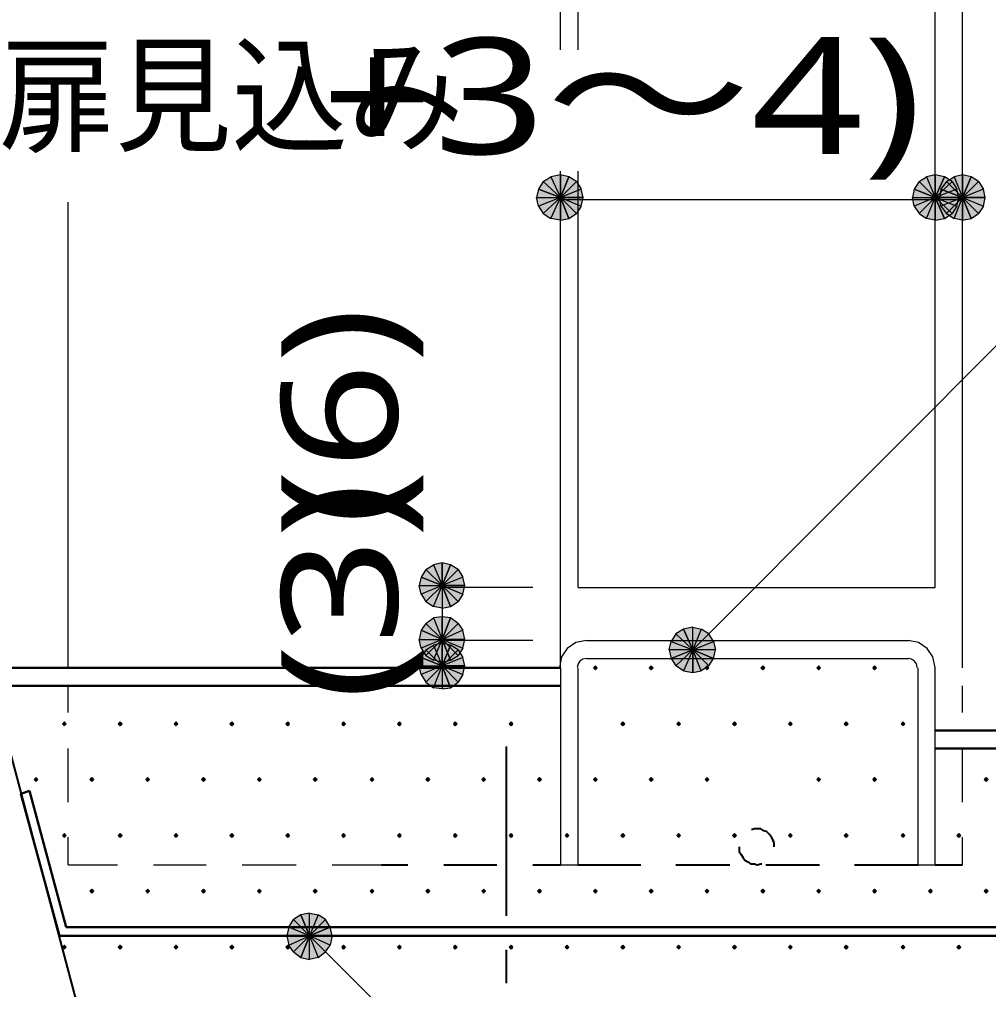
# Model space of a CAD drawing. Header units: millimetres. Extents: x 0 to 420, y 0 to 297.
# Drawn here: x 142.14 to 163.82, y 91.38 to 113.08 of the extents above; entities that cross this region are included whole.
import ezdxf
from ezdxf.enums import TextEntityAlignment as Align

# ---------------------------------------------------------------- set-up
doc = ezdxf.new("R2010")
doc.units = ezdxf.units.MM
doc.styles.add('kst32b', font='NotoSansJP-Variable.ttf')

msp = doc.modelspace()

# ---------------------------------------------------------------- hatches: boundary and pattern name
h = msp.add_hatch(color=7)
h.paths.add_polyline_path([(154.242, 109.601), (154.03, 109.559), (154.242, 109.093), (154.242, 109.601)])
h.paths.add_polyline_path([(154.03, 109.559), (154.242, 109.093), (153.861, 109.453), (154.03, 109.559)])
h.paths.add_polyline_path([(154.242, 109.093), (153.861, 109.453), (153.755, 109.284), (154.242, 109.093)])
for points in [[(154.432, 109.559), (154.242, 109.601), (154.242, 109.093), (154.432, 109.559)], [(162.835, 109.559), (162.624, 109.601), (162.624, 109.093), (162.835, 109.559)], [(163.428, 109.559), (163.237, 109.601), (163.237, 109.093), (163.428, 109.559)], [(151.786, 100.88), (151.596, 100.923), (151.596, 100.415), (151.786, 100.88)], [(151.786, 99.695), (151.596, 99.716), (151.596, 99.208), (151.786, 99.695)], [(156.993, 99.441), (156.824, 99.335), (157.205, 98.975), (156.993, 99.441)], [(151.786, 99.081), (151.596, 99.123), (151.596, 98.616), (151.786, 99.081)], [(155.025, 98.616), (155.004, 98.594), (154.982, 98.573), (155.004, 98.552), (155.025, 98.531), (155.046, 98.552), (155.067, 98.573), (155.046, 98.594), (155.025, 98.616)], [(156.274, 98.616), (156.252, 98.594), (156.231, 98.573), (156.252, 98.552), (156.274, 98.531), (156.295, 98.552), (156.316, 98.573), (156.295, 98.594), (156.274, 98.616)], [(157.522, 98.616), (157.501, 98.594), (157.48, 98.573), (157.501, 98.552), (157.522, 98.531), (157.544, 98.552), (157.565, 98.573), (157.544, 98.594), (157.522, 98.616)], [(158.771, 98.616), (158.75, 98.594), (158.729, 98.573), (158.75, 98.552), (158.771, 98.531), (158.792, 98.552), (158.813, 98.573), (158.792, 98.594), (158.771, 98.616)], [(160.02, 98.616), (159.999, 98.594), (159.978, 98.573), (159.999, 98.552), (160.02, 98.531), (160.041, 98.552), (160.062, 98.573), (160.041, 98.594), (160.02, 98.616)], [(161.269, 98.616), (161.248, 98.594), (161.227, 98.573), (161.248, 98.552), (161.269, 98.531), (161.29, 98.552), (161.311, 98.573), (161.29, 98.594), (161.269, 98.616)], [(143.15, 97.367), (143.129, 97.346), (143.108, 97.324), (143.129, 97.303), (143.15, 97.282), (143.171, 97.303), (143.193, 97.324), (143.171, 97.346), (143.15, 97.367)], [(144.399, 97.367), (144.378, 97.346), (144.357, 97.324), (144.378, 97.303), (144.399, 97.282), (144.42, 97.303), (144.441, 97.324), (144.42, 97.346), (144.399, 97.367)], [(145.648, 97.367), (145.627, 97.346), (145.605, 97.324), (145.627, 97.303), (145.648, 97.282), (145.669, 97.303), (145.69, 97.324), (145.669, 97.346), (145.648, 97.367)], [(146.897, 97.367), (146.876, 97.346), (146.854, 97.324), (146.876, 97.303), (146.897, 97.282), (146.918, 97.303), (146.939, 97.324), (146.918, 97.346), (146.897, 97.367)], [(148.146, 97.367), (148.124, 97.346), (148.103, 97.324), (148.124, 97.303), (148.146, 97.282), (148.167, 97.303), (148.188, 97.324), (148.167, 97.346), (148.146, 97.367)], [(149.394, 97.367), (149.373, 97.346), (149.352, 97.324), (149.373, 97.303), (149.394, 97.282), (149.416, 97.303), (149.437, 97.324), (149.416, 97.346), (149.394, 97.367)], [(150.643, 97.367), (150.622, 97.346), (150.601, 97.324), (150.622, 97.303), (150.643, 97.282), (150.664, 97.303), (150.686, 97.324), (150.664, 97.346), (150.643, 97.367)], [(151.892, 97.367), (151.871, 97.346), (151.85, 97.324), (151.871, 97.303), (151.892, 97.282), (151.913, 97.303), (151.934, 97.324), (151.913, 97.346), (151.892, 97.367)], [(153.141, 97.367), (153.12, 97.346), (153.099, 97.324), (153.12, 97.303), (153.141, 97.282), (153.162, 97.303), (153.183, 97.324), (153.162, 97.346), (153.141, 97.367)], [(155.638, 97.367), (155.617, 97.346), (155.596, 97.324), (155.617, 97.303), (155.638, 97.282), (155.66, 97.303), (155.681, 97.324), (155.66, 97.346), (155.638, 97.367)], [(156.887, 97.367), (156.866, 97.346), (156.845, 97.324), (156.866, 97.303), (156.887, 97.282), (156.909, 97.303), (156.93, 97.324), (156.909, 97.346), (156.887, 97.367)], [(158.136, 97.367), (158.115, 97.346), (158.094, 97.324), (158.115, 97.303), (158.136, 97.282), (158.157, 97.303), (158.179, 97.324), (158.157, 97.346), (158.136, 97.367)], [(159.385, 97.367), (159.364, 97.346), (159.343, 97.324), (159.364, 97.303), (159.385, 97.282), (159.406, 97.303), (159.427, 97.324), (159.406, 97.346), (159.385, 97.367)], [(160.634, 97.367), (160.613, 97.346), (160.592, 97.324), (160.613, 97.303), (160.634, 97.282), (160.655, 97.303), (160.676, 97.324), (160.655, 97.346), (160.634, 97.367)], [(161.904, 97.367), (161.883, 97.346), (161.862, 97.324), (161.883, 97.303), (161.904, 97.282), (161.925, 97.303), (161.946, 97.324), (161.925, 97.346), (161.904, 97.367)], [(142.515, 96.118), (142.494, 96.097), (142.473, 96.075), (142.494, 96.054), (142.515, 96.033), (142.536, 96.054), (142.558, 96.075), (142.536, 96.097), (142.515, 96.118)], [(143.764, 96.118), (143.743, 96.097), (143.722, 96.075), (143.743, 96.054), (143.764, 96.033), (143.785, 96.054), (143.806, 96.075), (143.785, 96.097), (143.764, 96.118)], [(145.013, 96.118), (144.992, 96.097), (144.971, 96.075), (144.992, 96.054), (145.013, 96.033), (145.034, 96.054), (145.055, 96.075), (145.034, 96.097), (145.013, 96.118)], [(146.262, 96.118), (146.241, 96.097), (146.219, 96.075), (146.241, 96.054), (146.262, 96.033), (146.283, 96.054), (146.304, 96.075), (146.283, 96.097), (146.262, 96.118)], [(147.511, 96.118), (147.489, 96.097), (147.468, 96.075), (147.489, 96.054), (147.511, 96.033), (147.532, 96.054), (147.553, 96.075), (147.532, 96.097), (147.511, 96.118)], [(148.759, 96.118), (148.738, 96.097), (148.717, 96.075), (148.738, 96.054), (148.759, 96.033), (148.78, 96.054), (148.802, 96.075), (148.78, 96.097), (148.759, 96.118)], [(150.029, 96.118), (150.008, 96.097), (149.987, 96.075), (150.008, 96.054), (150.029, 96.033), (150.051, 96.054), (150.072, 96.075), (150.051, 96.097), (150.029, 96.118)], [(151.278, 96.118), (151.257, 96.097), (151.236, 96.075), (151.257, 96.054), (151.278, 96.033), (151.299, 96.054), (151.321, 96.075), (151.299, 96.097), (151.278, 96.118)], [(152.527, 96.118), (152.506, 96.097), (152.485, 96.075), (152.506, 96.054), (152.527, 96.033), (152.548, 96.054), (152.569, 96.075), (152.548, 96.097), (152.527, 96.118)], [(153.776, 96.118), (153.755, 96.097), (153.734, 96.075), (153.755, 96.054), (153.776, 96.033), (153.797, 96.054), (153.818, 96.075), (153.797, 96.097), (153.776, 96.118)], [(155.025, 96.118), (155.004, 96.097), (154.982, 96.075), (155.004, 96.054), (155.025, 96.033), (155.046, 96.054), (155.067, 96.075), (155.046, 96.097), (155.025, 96.118)], [(156.274, 96.118), (156.252, 96.097), (156.231, 96.075), (156.252, 96.054), (156.274, 96.033), (156.295, 96.054), (156.316, 96.075), (156.295, 96.097), (156.274, 96.118)], [(157.522, 96.118), (157.501, 96.097), (157.48, 96.075), (157.501, 96.054), (157.522, 96.033), (157.544, 96.054), (157.565, 96.075), (157.544, 96.097), (157.522, 96.118)], [(160.02, 96.118), (159.999, 96.097), (159.978, 96.075), (159.999, 96.054), (160.02, 96.033), (160.041, 96.054), (160.062, 96.075), (160.041, 96.097), (160.02, 96.118)], [(161.269, 96.118), (161.248, 96.097), (161.227, 96.075), (161.248, 96.054), (161.269, 96.033), (161.29, 96.054), (161.311, 96.075), (161.29, 96.097), (161.269, 96.118)], [(163.767, 96.118), (163.745, 96.097), (163.724, 96.075), (163.745, 96.054), (163.767, 96.033), (163.788, 96.054), (163.809, 96.075), (163.788, 96.097), (163.767, 96.118)], [(143.15, 94.869), (143.129, 94.848), (143.108, 94.827), (143.129, 94.805), (143.15, 94.784), (143.171, 94.805), (143.193, 94.827), (143.171, 94.848), (143.15, 94.869)], [(144.399, 94.869), (144.378, 94.848), (144.357, 94.827), (144.378, 94.805), (144.399, 94.784), (144.42, 94.805), (144.441, 94.827), (144.42, 94.848), (144.399, 94.869)], [(145.648, 94.869), (145.627, 94.848), (145.605, 94.827), (145.627, 94.805), (145.648, 94.784), (145.669, 94.805), (145.69, 94.827), (145.669, 94.848), (145.648, 94.869)], [(146.897, 94.869), (146.876, 94.848), (146.854, 94.827), (146.876, 94.805), (146.897, 94.784), (146.918, 94.805), (146.939, 94.827), (146.918, 94.848), (146.897, 94.869)], [(148.146, 94.869), (148.124, 94.848), (148.103, 94.827), (148.124, 94.805), (148.146, 94.784), (148.167, 94.805), (148.188, 94.827), (148.167, 94.848), (148.146, 94.869)], [(149.394, 94.869), (149.373, 94.848), (149.352, 94.827), (149.373, 94.805), (149.394, 94.784), (149.416, 94.805), (149.437, 94.827), (149.416, 94.848), (149.394, 94.869)], [(150.643, 94.869), (150.622, 94.848), (150.601, 94.827), (150.622, 94.805), (150.643, 94.784), (150.664, 94.805), (150.686, 94.827), (150.664, 94.848), (150.643, 94.869)], [(151.892, 94.869), (151.871, 94.848), (151.85, 94.827), (151.871, 94.805), (151.892, 94.784), (151.913, 94.805), (151.934, 94.827), (151.913, 94.848), (151.892, 94.869)], [(153.141, 94.869), (153.12, 94.848), (153.099, 94.827), (153.12, 94.805), (153.141, 94.784), (153.162, 94.805), (153.183, 94.827), (153.162, 94.848), (153.141, 94.869)], [(154.39, 94.869), (154.369, 94.848), (154.347, 94.827), (154.369, 94.805), (154.39, 94.784), (154.411, 94.805), (154.432, 94.827), (154.411, 94.848), (154.39, 94.869)], [(155.638, 94.869), (155.617, 94.848), (155.596, 94.827), (155.617, 94.805), (155.638, 94.784), (155.66, 94.805), (155.681, 94.827), (155.66, 94.848), (155.638, 94.869)], [(156.887, 94.869), (156.866, 94.848), (156.845, 94.827), (156.866, 94.805), (156.887, 94.784), (156.909, 94.805), (156.93, 94.827), (156.909, 94.848), (156.887, 94.869)], [(158.136, 94.869), (158.115, 94.848), (158.094, 94.827), (158.115, 94.805), (158.136, 94.784), (158.157, 94.805), (158.179, 94.827), (158.157, 94.848), (158.136, 94.869)], [(159.385, 94.869), (159.364, 94.848), (159.343, 94.827), (159.364, 94.805), (159.385, 94.784), (159.406, 94.805), (159.427, 94.827), (159.406, 94.848), (159.385, 94.869)], [(160.634, 94.869), (160.613, 94.848), (160.592, 94.827), (160.613, 94.805), (160.634, 94.784), (160.655, 94.805), (160.676, 94.827), (160.655, 94.848), (160.634, 94.869)], [(161.904, 94.869), (161.883, 94.848), (161.862, 94.827), (161.883, 94.805), (161.904, 94.784), (161.925, 94.805), (161.946, 94.827), (161.925, 94.848), (161.904, 94.869)], [(163.153, 94.869), (163.132, 94.848), (163.11, 94.827), (163.132, 94.805), (163.153, 94.784), (163.174, 94.805), (163.195, 94.827), (163.174, 94.848), (163.153, 94.869)], [(143.764, 93.62), (143.743, 93.599), (143.722, 93.578), (143.743, 93.557), (143.764, 93.536), (143.785, 93.557), (143.806, 93.578), (143.785, 93.599), (143.764, 93.62)], [(145.013, 93.62), (144.992, 93.599), (144.971, 93.578), (144.992, 93.557), (145.013, 93.536), (145.034, 93.557), (145.055, 93.578), (145.034, 93.599), (145.013, 93.62)], [(146.262, 93.62), (146.241, 93.599), (146.219, 93.578), (146.241, 93.557), (146.262, 93.536), (146.283, 93.557), (146.304, 93.578), (146.283, 93.599), (146.262, 93.62)], [(147.511, 93.62), (147.489, 93.599), (147.468, 93.578), (147.489, 93.557), (147.511, 93.536), (147.532, 93.557), (147.553, 93.578), (147.532, 93.599), (147.511, 93.62)], [(148.759, 93.62), (148.738, 93.599), (148.717, 93.578), (148.738, 93.557), (148.759, 93.536), (148.78, 93.557), (148.802, 93.578), (148.78, 93.599), (148.759, 93.62)], [(150.029, 93.62), (150.008, 93.599), (149.987, 93.578), (150.008, 93.557), (150.029, 93.536), (150.051, 93.557), (150.072, 93.578), (150.051, 93.599), (150.029, 93.62)], [(151.278, 93.62), (151.257, 93.599), (151.236, 93.578), (151.257, 93.557), (151.278, 93.536), (151.299, 93.557), (151.321, 93.578), (151.299, 93.599), (151.278, 93.62)], [(152.527, 93.62), (152.506, 93.599), (152.485, 93.578), (152.506, 93.557), (152.527, 93.536), (152.548, 93.557), (152.569, 93.578), (152.548, 93.599), (152.527, 93.62)], [(153.776, 93.62), (153.755, 93.599), (153.734, 93.578), (153.755, 93.557), (153.776, 93.536), (153.797, 93.557), (153.818, 93.578), (153.797, 93.599), (153.776, 93.62)], [(155.025, 93.62), (155.004, 93.599), (154.982, 93.578), (155.004, 93.557), (155.025, 93.536), (155.046, 93.557), (155.067, 93.578), (155.046, 93.599), (155.025, 93.62)], [(156.274, 93.62), (156.252, 93.599), (156.231, 93.578), (156.252, 93.557), (156.274, 93.536), (156.295, 93.557), (156.316, 93.578), (156.295, 93.599), (156.274, 93.62)], [(157.522, 93.62), (157.501, 93.599), (157.48, 93.578), (157.501, 93.557), (157.522, 93.536), (157.544, 93.557), (157.565, 93.578), (157.544, 93.599), (157.522, 93.62)], [(158.771, 93.62), (158.75, 93.599), (158.729, 93.578), (158.75, 93.557), (158.771, 93.536), (158.792, 93.557), (158.813, 93.578), (158.792, 93.599), (158.771, 93.62)], [(160.02, 93.62), (159.999, 93.599), (159.978, 93.578), (159.999, 93.557), (160.02, 93.536), (160.041, 93.557), (160.062, 93.578), (160.041, 93.599), (160.02, 93.62)], [(161.269, 93.62), (161.248, 93.599), (161.227, 93.578), (161.248, 93.557), (161.269, 93.536), (161.29, 93.557), (161.311, 93.578), (161.29, 93.599), (161.269, 93.62)], [(162.518, 93.62), (162.496, 93.599), (162.475, 93.578), (162.496, 93.557), (162.518, 93.536), (162.539, 93.557), (162.56, 93.578), (162.539, 93.599), (162.518, 93.62)], [(163.767, 93.62), (163.745, 93.599), (163.724, 93.578), (163.745, 93.557), (163.767, 93.536), (163.788, 93.557), (163.809, 93.578), (163.788, 93.599), (163.767, 93.62)], [(149.098, 92.773), (148.992, 92.943), (148.632, 92.583), (149.098, 92.773)], [(143.15, 92.371), (143.129, 92.35), (143.108, 92.329), (143.129, 92.308), (143.15, 92.287), (143.171, 92.308), (143.193, 92.329), (143.171, 92.35), (143.15, 92.371)], [(144.399, 92.371), (144.378, 92.35), (144.357, 92.329), (144.378, 92.308), (144.399, 92.287), (144.42, 92.308), (144.441, 92.329), (144.42, 92.35), (144.399, 92.371)], [(145.648, 92.371), (145.627, 92.35), (145.605, 92.329), (145.627, 92.308), (145.648, 92.287), (145.669, 92.308), (145.69, 92.329), (145.669, 92.35), (145.648, 92.371)], [(146.897, 92.371), (146.876, 92.35), (146.854, 92.329), (146.876, 92.308), (146.897, 92.287), (146.918, 92.308), (146.939, 92.329), (146.918, 92.35), (146.897, 92.371)], [(148.146, 92.371), (148.124, 92.35), (148.103, 92.329), (148.124, 92.308), (148.146, 92.287), (148.167, 92.308), (148.188, 92.329), (148.167, 92.35), (148.146, 92.371)], [(149.394, 92.371), (149.373, 92.35), (149.352, 92.329), (149.373, 92.308), (149.394, 92.287), (149.416, 92.308), (149.437, 92.329), (149.416, 92.35), (149.394, 92.371)], [(150.643, 92.371), (150.622, 92.35), (150.601, 92.329), (150.622, 92.308), (150.643, 92.287), (150.664, 92.308), (150.686, 92.329), (150.664, 92.35), (150.643, 92.371)], [(151.892, 92.371), (151.871, 92.35), (151.85, 92.329), (151.871, 92.308), (151.892, 92.287), (151.913, 92.308), (151.934, 92.329), (151.913, 92.35), (151.892, 92.371)], [(153.141, 92.371), (153.12, 92.35), (153.099, 92.329), (153.12, 92.308), (153.141, 92.287), (153.162, 92.308), (153.183, 92.329), (153.162, 92.35), (153.141, 92.371)], [(154.39, 92.371), (154.369, 92.35), (154.347, 92.329), (154.369, 92.308), (154.39, 92.287), (154.411, 92.308), (154.432, 92.329), (154.411, 92.35), (154.39, 92.371)], [(155.638, 92.371), (155.617, 92.35), (155.596, 92.329), (155.617, 92.308), (155.638, 92.287), (155.66, 92.308), (155.681, 92.329), (155.66, 92.35), (155.638, 92.371)], [(156.887, 92.371), (156.866, 92.35), (156.845, 92.329), (156.866, 92.308), (156.887, 92.287), (156.909, 92.308), (156.93, 92.329), (156.909, 92.35), (156.887, 92.371)], [(158.136, 92.371), (158.115, 92.35), (158.094, 92.329), (158.115, 92.308), (158.136, 92.287), (158.157, 92.308), (158.179, 92.329), (158.157, 92.35), (158.136, 92.371)], [(159.385, 92.371), (159.364, 92.35), (159.343, 92.329), (159.364, 92.308), (159.385, 92.287), (159.406, 92.308), (159.427, 92.329), (159.406, 92.35), (159.385, 92.371)], [(160.634, 92.371), (160.613, 92.35), (160.592, 92.329), (160.613, 92.308), (160.634, 92.287), (160.655, 92.308), (160.676, 92.329), (160.655, 92.35), (160.634, 92.371)], [(161.904, 92.371), (161.883, 92.35), (161.862, 92.329), (161.883, 92.308), (161.904, 92.287), (161.925, 92.308), (161.946, 92.329), (161.925, 92.35), (161.904, 92.371)], [(163.153, 92.371), (163.132, 92.35), (163.11, 92.329), (163.132, 92.308), (163.153, 92.287), (163.174, 92.308), (163.195, 92.329), (163.174, 92.35), (163.153, 92.371)]]:
    msp.add_hatch(color=7).paths.add_polyline_path(points)
h = msp.add_hatch(color=7)
h.paths.add_polyline_path([(162.624, 109.601), (162.433, 109.559), (162.624, 109.093), (162.624, 109.601)])
h.paths.add_polyline_path([(162.433, 109.559), (162.624, 109.093), (162.264, 109.453), (162.433, 109.559)])
h.paths.add_polyline_path([(162.624, 109.093), (162.264, 109.453), (162.158, 109.284), (162.624, 109.093)])
h = msp.add_hatch(color=7)
h.paths.add_polyline_path([(163.237, 109.601), (163.047, 109.559), (163.237, 109.093), (163.237, 109.601)])
h.paths.add_polyline_path([(163.047, 109.559), (163.237, 109.093), (162.878, 109.453), (163.047, 109.559)])
h.paths.add_polyline_path([(163.237, 109.093), (162.878, 109.453), (162.751, 109.284), (163.237, 109.093)])
h = msp.add_hatch(color=7)
h.paths.add_polyline_path([(154.75, 109.093), (154.707, 109.284), (154.242, 109.093), (154.75, 109.093)])
h.paths.add_polyline_path([(154.707, 109.284), (154.242, 109.093), (154.601, 109.453), (154.707, 109.284)])
h.paths.add_polyline_path([(154.242, 109.093), (154.601, 109.453), (154.432, 109.559), (154.242, 109.093)])
h = msp.add_hatch(color=7)
h.paths.add_polyline_path([(163.153, 109.093), (163.11, 109.284), (162.624, 109.093), (163.153, 109.093)])
h.paths.add_polyline_path([(163.11, 109.284), (162.624, 109.093), (163.004, 109.453), (163.11, 109.284)])
h.paths.add_polyline_path([(162.624, 109.093), (163.004, 109.453), (162.835, 109.559), (162.624, 109.093)])
h = msp.add_hatch(color=7)
h.paths.add_polyline_path([(163.745, 109.093), (163.703, 109.284), (163.237, 109.093), (163.745, 109.093)])
h.paths.add_polyline_path([(163.703, 109.284), (163.237, 109.093), (163.597, 109.453), (163.703, 109.284)])
h.paths.add_polyline_path([(163.237, 109.093), (163.597, 109.453), (163.428, 109.559), (163.237, 109.093)])
h = msp.add_hatch(color=7)
h.paths.add_polyline_path([(153.755, 109.284), (153.712, 109.093), (154.242, 109.093), (153.755, 109.284)])
h.paths.add_polyline_path([(153.712, 109.093), (154.242, 109.093), (153.755, 108.902), (153.712, 109.093)])
h.paths.add_polyline_path([(154.242, 109.093), (153.755, 108.902), (153.861, 108.733), (154.242, 109.093)])
h = msp.add_hatch(color=7)
h.paths.add_polyline_path([(162.158, 109.284), (162.116, 109.093), (162.624, 109.093), (162.158, 109.284)])
h.paths.add_polyline_path([(162.116, 109.093), (162.624, 109.093), (162.158, 108.902), (162.116, 109.093)])
h.paths.add_polyline_path([(162.624, 109.093), (162.158, 108.902), (162.264, 108.733), (162.624, 109.093)])
h = msp.add_hatch(color=7)
h.paths.add_polyline_path([(162.751, 109.284), (162.729, 109.093), (163.237, 109.093), (162.751, 109.284)])
h.paths.add_polyline_path([(162.729, 109.093), (163.237, 109.093), (162.751, 108.902), (162.729, 109.093)])
h.paths.add_polyline_path([(163.237, 109.093), (162.751, 108.902), (162.878, 108.733), (163.237, 109.093)])
h = msp.add_hatch(color=7)
h.paths.add_polyline_path([(153.861, 108.733), (154.03, 108.627), (154.242, 109.093), (153.861, 108.733)])
h.paths.add_polyline_path([(154.03, 108.627), (154.242, 109.093), (154.242, 108.585), (154.03, 108.627)])
h.paths.add_polyline_path([(154.242, 109.093), (154.242, 108.585), (154.432, 108.627), (154.242, 109.093)])
h = msp.add_hatch(color=7)
h.paths.add_polyline_path([(154.432, 108.627), (154.601, 108.733), (154.242, 109.093), (154.432, 108.627)])
h.paths.add_polyline_path([(154.601, 108.733), (154.242, 109.093), (154.707, 108.902), (154.601, 108.733)])
h.paths.add_polyline_path([(154.242, 109.093), (154.707, 108.902), (154.75, 109.093), (154.242, 109.093)])
h = msp.add_hatch(color=7)
h.paths.add_polyline_path([(162.264, 108.733), (162.433, 108.627), (162.624, 109.093), (162.264, 108.733)])
h.paths.add_polyline_path([(162.433, 108.627), (162.624, 109.093), (162.624, 108.585), (162.433, 108.627)])
h.paths.add_polyline_path([(162.624, 109.093), (162.624, 108.585), (162.835, 108.627), (162.624, 109.093)])
h = msp.add_hatch(color=7)
h.paths.add_polyline_path([(162.835, 108.627), (163.004, 108.733), (162.624, 109.093), (162.835, 108.627)])
h.paths.add_polyline_path([(163.004, 108.733), (162.624, 109.093), (163.11, 108.902), (163.004, 108.733)])
h.paths.add_polyline_path([(162.624, 109.093), (163.11, 108.902), (163.153, 109.093), (162.624, 109.093)])
h = msp.add_hatch(color=7)
h.paths.add_polyline_path([(162.878, 108.733), (163.047, 108.627), (163.237, 109.093), (162.878, 108.733)])
h.paths.add_polyline_path([(163.047, 108.627), (163.237, 109.093), (163.237, 108.585), (163.047, 108.627)])
h.paths.add_polyline_path([(163.237, 109.093), (163.237, 108.585), (163.428, 108.627), (163.237, 109.093)])
h = msp.add_hatch(color=7)
h.paths.add_polyline_path([(163.428, 108.627), (163.597, 108.733), (163.237, 109.093), (163.428, 108.627)])
h.paths.add_polyline_path([(163.597, 108.733), (163.237, 109.093), (163.703, 108.902), (163.597, 108.733)])
h.paths.add_polyline_path([(163.237, 109.093), (163.703, 108.902), (163.745, 109.093), (163.237, 109.093)])
h = msp.add_hatch(color=7)
h.paths.add_polyline_path([(151.596, 100.923), (151.405, 100.88), (151.596, 100.415), (151.596, 100.923)])
h.paths.add_polyline_path([(151.405, 100.88), (151.596, 100.415), (151.236, 100.775), (151.405, 100.88)])
h.paths.add_polyline_path([(151.596, 100.415), (151.236, 100.775), (151.13, 100.605), (151.596, 100.415)])
h = msp.add_hatch(color=7)
h.paths.add_polyline_path([(152.104, 100.415), (152.061, 100.605), (151.596, 100.415), (152.104, 100.415)])
h.paths.add_polyline_path([(152.061, 100.605), (151.596, 100.415), (151.955, 100.775), (152.061, 100.605)])
h.paths.add_polyline_path([(151.596, 100.415), (151.955, 100.775), (151.786, 100.88), (151.596, 100.415)])
h = msp.add_hatch(color=7)
h.paths.add_polyline_path([(151.13, 100.605), (151.088, 100.415), (151.596, 100.415), (151.13, 100.605)])
h.paths.add_polyline_path([(151.088, 100.415), (151.596, 100.415), (151.13, 100.224), (151.088, 100.415)])
h.paths.add_polyline_path([(151.596, 100.415), (151.13, 100.224), (151.236, 100.055), (151.596, 100.415)])
h = msp.add_hatch(color=7)
h.paths.add_polyline_path([(151.236, 100.055), (151.405, 99.949), (151.596, 100.415), (151.236, 100.055)])
h.paths.add_polyline_path([(151.405, 99.949), (151.596, 100.415), (151.596, 99.907), (151.405, 99.949)])
h.paths.add_polyline_path([(151.596, 100.415), (151.596, 99.907), (151.786, 99.949), (151.596, 100.415)])
h = msp.add_hatch(color=7)
h.paths.add_polyline_path([(151.786, 99.949), (151.955, 100.055), (151.596, 100.415), (151.786, 99.949)])
h.paths.add_polyline_path([(151.955, 100.055), (151.596, 100.415), (152.061, 100.224), (151.955, 100.055)])
h.paths.add_polyline_path([(151.596, 100.415), (152.061, 100.224), (152.104, 100.415), (151.596, 100.415)])
h = msp.add_hatch(color=7)
h.paths.add_polyline_path([(151.596, 99.716), (151.405, 99.695), (151.596, 99.208), (151.596, 99.716)])
h.paths.add_polyline_path([(151.405, 99.695), (151.596, 99.208), (151.236, 99.568), (151.405, 99.695)])
h.paths.add_polyline_path([(151.596, 99.208), (151.236, 99.568), (151.13, 99.42), (151.596, 99.208)])
h = msp.add_hatch(color=7)
h.paths.add_polyline_path([(152.104, 99.208), (152.061, 99.42), (151.596, 99.208), (152.104, 99.208)])
h.paths.add_polyline_path([(152.061, 99.42), (151.596, 99.208), (151.955, 99.568), (152.061, 99.42)])
h.paths.add_polyline_path([(151.596, 99.208), (151.955, 99.568), (151.786, 99.695), (151.596, 99.208)])
h = msp.add_hatch(color=7)
h.paths.add_polyline_path([(151.13, 99.42), (151.088, 99.208), (151.596, 99.208), (151.13, 99.42)])
h.paths.add_polyline_path([(151.088, 99.208), (151.596, 99.208), (151.13, 99.018), (151.088, 99.208)])
h.paths.add_polyline_path([(151.596, 99.208), (151.13, 99.018), (151.236, 98.848), (151.596, 99.208)])
h = msp.add_hatch(color=7)
h.paths.add_polyline_path([(157.565, 99.335), (157.395, 99.441), (157.205, 98.975), (157.565, 99.335)])
h.paths.add_polyline_path([(157.395, 99.441), (157.205, 98.975), (157.205, 99.483), (157.395, 99.441)])
h.paths.add_polyline_path([(157.205, 98.975), (157.205, 99.483), (156.993, 99.441), (157.205, 98.975)])
h = msp.add_hatch(color=7)
h.paths.add_polyline_path([(151.236, 98.848), (151.405, 98.743), (151.596, 99.208), (151.236, 98.848)])
h.paths.add_polyline_path([(151.405, 98.743), (151.596, 99.208), (151.596, 98.7), (151.405, 98.743)])
h.paths.add_polyline_path([(151.596, 99.208), (151.596, 98.7), (151.786, 98.743), (151.596, 99.208)])
h = msp.add_hatch(color=7)
h.paths.add_polyline_path([(151.786, 98.743), (151.955, 98.848), (151.596, 99.208), (151.786, 98.743)])
h.paths.add_polyline_path([(151.955, 98.848), (151.596, 99.208), (152.061, 99.018), (151.955, 98.848)])
h.paths.add_polyline_path([(151.596, 99.208), (152.061, 99.018), (152.104, 99.208), (151.596, 99.208)])
h = msp.add_hatch(color=7)
h.paths.add_polyline_path([(156.824, 99.335), (156.718, 99.166), (157.205, 98.975), (156.824, 99.335)])
h.paths.add_polyline_path([(156.718, 99.166), (157.205, 98.975), (156.676, 98.975), (156.718, 99.166)])
h.paths.add_polyline_path([(157.205, 98.975), (156.676, 98.975), (156.718, 98.785), (157.205, 98.975)])
h = msp.add_hatch(color=7)
h.paths.add_polyline_path([(157.671, 98.785), (157.713, 98.975), (157.205, 98.975), (157.671, 98.785)])
h.paths.add_polyline_path([(157.713, 98.975), (157.205, 98.975), (157.671, 99.166), (157.713, 98.975)])
h.paths.add_polyline_path([(157.205, 98.975), (157.671, 99.166), (157.565, 99.335), (157.205, 98.975)])
h = msp.add_hatch(color=7)
h.paths.add_polyline_path([(151.596, 99.123), (151.405, 99.081), (151.596, 98.616), (151.596, 99.123)])
h.paths.add_polyline_path([(151.405, 99.081), (151.596, 98.616), (151.236, 98.975), (151.405, 99.081)])
h.paths.add_polyline_path([(151.596, 98.616), (151.236, 98.975), (151.13, 98.806), (151.596, 98.616)])
h = msp.add_hatch(color=7)
h.paths.add_polyline_path([(152.104, 98.616), (152.061, 98.806), (151.596, 98.616), (152.104, 98.616)])
h.paths.add_polyline_path([(152.061, 98.806), (151.596, 98.616), (151.955, 98.975), (152.061, 98.806)])
h.paths.add_polyline_path([(151.596, 98.616), (151.955, 98.975), (151.786, 99.081), (151.596, 98.616)])
h = msp.add_hatch(color=7)
h.paths.add_polyline_path([(156.718, 98.785), (156.824, 98.616), (157.205, 98.975), (156.718, 98.785)])
h.paths.add_polyline_path([(156.824, 98.616), (157.205, 98.975), (156.993, 98.51), (156.824, 98.616)])
h.paths.add_polyline_path([(157.205, 98.975), (156.993, 98.51), (157.205, 98.467), (157.205, 98.975)])
h = msp.add_hatch(color=7)
h.paths.add_polyline_path([(157.205, 98.467), (157.395, 98.51), (157.205, 98.975), (157.205, 98.467)])
h.paths.add_polyline_path([(157.395, 98.51), (157.205, 98.975), (157.565, 98.616), (157.395, 98.51)])
h.paths.add_polyline_path([(157.205, 98.975), (157.565, 98.616), (157.671, 98.785), (157.205, 98.975)])
h = msp.add_hatch(color=7)
h.paths.add_polyline_path([(151.13, 98.806), (151.088, 98.616), (151.596, 98.616), (151.13, 98.806)])
h.paths.add_polyline_path([(151.088, 98.616), (151.596, 98.616), (151.13, 98.425), (151.088, 98.616)])
h.paths.add_polyline_path([(151.596, 98.616), (151.13, 98.425), (151.236, 98.256), (151.596, 98.616)])
h = msp.add_hatch(color=7)
h.paths.add_polyline_path([(151.236, 98.256), (151.405, 98.129), (151.596, 98.616), (151.236, 98.256)])
h.paths.add_polyline_path([(151.405, 98.129), (151.596, 98.616), (151.596, 98.107), (151.405, 98.129)])
h.paths.add_polyline_path([(151.596, 98.616), (151.596, 98.107), (151.786, 98.129), (151.596, 98.616)])
h = msp.add_hatch(color=7)
h.paths.add_polyline_path([(151.786, 98.129), (151.955, 98.256), (151.596, 98.616), (151.786, 98.129)])
h.paths.add_polyline_path([(151.955, 98.256), (151.596, 98.616), (152.061, 98.425), (151.955, 98.256)])
h.paths.add_polyline_path([(151.596, 98.616), (152.061, 98.425), (152.104, 98.616), (151.596, 98.616)])
h = msp.add_hatch(color=7)
h.paths.add_polyline_path([(148.992, 92.943), (148.823, 93.049), (148.632, 92.583), (148.992, 92.943)])
h.paths.add_polyline_path([(148.823, 93.049), (148.632, 92.583), (148.632, 93.091), (148.823, 93.049)])
h.paths.add_polyline_path([(148.632, 92.583), (148.632, 93.091), (148.442, 93.049), (148.632, 92.583)])
h = msp.add_hatch(color=7)
h.paths.add_polyline_path([(148.442, 93.049), (148.272, 92.943), (148.632, 92.583), (148.442, 93.049)])
h.paths.add_polyline_path([(148.272, 92.943), (148.632, 92.583), (148.167, 92.773), (148.272, 92.943)])
h.paths.add_polyline_path([(148.632, 92.583), (148.167, 92.773), (148.124, 92.583), (148.632, 92.583)])
h = msp.add_hatch(color=7)
h.paths.add_polyline_path([(148.992, 92.223), (149.098, 92.371), (148.632, 92.583), (148.992, 92.223)])
h.paths.add_polyline_path([(149.098, 92.371), (148.632, 92.583), (149.14, 92.583), (149.098, 92.371)])
h.paths.add_polyline_path([(148.632, 92.583), (149.14, 92.583), (149.098, 92.773), (148.632, 92.583)])
h = msp.add_hatch(color=7)
h.paths.add_polyline_path([(148.124, 92.583), (148.167, 92.371), (148.632, 92.583), (148.124, 92.583)])
h.paths.add_polyline_path([(148.167, 92.371), (148.632, 92.583), (148.272, 92.223), (148.167, 92.371)])
h.paths.add_polyline_path([(148.632, 92.583), (148.272, 92.223), (148.442, 92.096), (148.632, 92.583)])
h = msp.add_hatch(color=7)
h.paths.add_polyline_path([(148.442, 92.096), (148.632, 92.054), (148.632, 92.583), (148.442, 92.096)])
h.paths.add_polyline_path([(148.632, 92.054), (148.632, 92.583), (148.823, 92.096), (148.632, 92.054)])
h.paths.add_polyline_path([(148.632, 92.583), (148.823, 92.096), (148.992, 92.223), (148.632, 92.583)])

# ---------------------------------------------------------------- linework, layer by layer
at = {"lineweight": 13}
for points in [[(154.242, 112.395), (154.242, 130.577)], [(154.644, 112.395), (154.644, 130.577)], [(162.624, 100.372), (162.624, 130.577)], [(163.237, 98.573), (163.237, 130.577)], [(157.205, 98.975), (168.614, 110.405)], [(154.242, 98.573), (154.242, 109.686)], [(154.644, 100.372), (154.644, 109.686)], [(143.235, 98.573), (143.235, 108.987)], [(154.242, 109.051), (162.624, 109.051), (163.237, 109.051)], [(153.628, 100.372), (151.596, 100.372)], [(151.596, 100.372), (151.596, 99.187), (151.596, 98.573)], [(154.644, 100.372), (162.624, 100.372)], [(153.628, 99.187), (151.596, 99.187)], [(154.824, 99.187), (154.589, 99.14), (154.397, 99.01), (154.268, 98.819), (154.22, 98.584)], [(154.834, 99.187), (162.031, 99.187)], [(162.624, 98.584), (162.576, 98.819), (162.447, 99.01), (162.255, 99.14), (162.02, 99.187)], [(154.824, 98.785), (154.745, 98.769), (154.681, 98.726), (154.638, 98.662), (154.622, 98.584)], [(154.834, 98.785), (162.031, 98.785)], [(162.221, 98.584), (162.206, 98.662), (162.162, 98.726), (162.099, 98.769), (162.02, 98.785)], [(154.242, 98.573), (154.242, 94.171), (154.644, 94.171), (154.644, 98.573)], [(162.243, 94.171), (162.243, 98.573)], [(162.624, 94.171), (162.624, 98.573)], [(143.235, 97.578), (143.235, 98.171)], [(163.237, 97.578), (163.237, 98.171)], [(143.235, 95.568), (143.235, 96.774)], [(163.237, 95.568), (163.237, 96.774)], [(143.235, 94.171), (143.235, 94.784)], [(163.237, 94.171), (163.237, 94.784)], [(143.235, 94.171), (144.336, 94.171)], [(145.14, 94.171), (146.325, 94.171)], [(147.129, 94.171), (148.336, 94.171)], [(149.14, 94.171), (150.241, 94.171)], [(162.243, 94.171), (162.624, 94.171)], [(148.632, 92.583), (159.66, 81.555)]]:
    msp.add_lwpolyline(points, dxfattribs=at)
at = {"lineweight": 0}
for points in [[(154.242, 109.601), (154.03, 109.559), (154.242, 109.093)], [(154.432, 109.559), (154.242, 109.601), (154.242, 109.093)], [(162.624, 109.601), (162.433, 109.559), (162.624, 109.093)], [(162.835, 109.559), (162.624, 109.601), (162.624, 109.093)], [(163.237, 109.601), (163.047, 109.559), (163.237, 109.093)], [(163.428, 109.559), (163.237, 109.601), (163.237, 109.093)], [(154.242, 109.093), (153.861, 109.453), (153.755, 109.284)], [(154.03, 109.559), (154.242, 109.093), (153.861, 109.453)], [(154.242, 109.093), (154.601, 109.453), (154.432, 109.559)], [(154.707, 109.284), (154.242, 109.093), (154.601, 109.453)], [(162.624, 109.093), (162.264, 109.453), (162.158, 109.284)], [(162.433, 109.559), (162.624, 109.093), (162.264, 109.453)], [(162.624, 109.093), (163.004, 109.453), (162.835, 109.559)], [(163.11, 109.284), (162.624, 109.093), (163.004, 109.453)], [(163.237, 109.093), (162.878, 109.453), (162.751, 109.284)], [(163.047, 109.559), (163.237, 109.093), (162.878, 109.453)], [(163.237, 109.093), (163.597, 109.453), (163.428, 109.559)], [(163.703, 109.284), (163.237, 109.093), (163.597, 109.453)], [(153.755, 109.284), (153.712, 109.093), (154.242, 109.093)], [(154.75, 109.093), (154.707, 109.284), (154.242, 109.093)], [(162.158, 109.284), (162.116, 109.093), (162.624, 109.093)], [(163.153, 109.093), (163.11, 109.284), (162.624, 109.093)], [(162.751, 109.284), (162.729, 109.093), (163.237, 109.093)], [(163.745, 109.093), (163.703, 109.284), (163.237, 109.093)], [(153.712, 109.093), (154.242, 109.093), (153.755, 108.902)], [(154.242, 109.093), (153.755, 108.902), (153.861, 108.733)], [(153.861, 108.733), (154.03, 108.627), (154.242, 109.093)], [(154.03, 108.627), (154.242, 109.093), (154.242, 108.585)], [(154.242, 109.093), (154.242, 108.585), (154.432, 108.627)], [(154.432, 108.627), (154.601, 108.733), (154.242, 109.093)], [(154.601, 108.733), (154.242, 109.093), (154.707, 108.902)], [(154.242, 109.093), (154.707, 108.902), (154.75, 109.093)], [(162.116, 109.093), (162.624, 109.093), (162.158, 108.902)], [(162.624, 109.093), (162.158, 108.902), (162.264, 108.733)], [(162.264, 108.733), (162.433, 108.627), (162.624, 109.093)], [(162.433, 108.627), (162.624, 109.093), (162.624, 108.585)], [(162.624, 109.093), (162.624, 108.585), (162.835, 108.627)], [(162.835, 108.627), (163.004, 108.733), (162.624, 109.093)], [(163.004, 108.733), (162.624, 109.093), (163.11, 108.902)], [(162.624, 109.093), (163.11, 108.902), (163.153, 109.093)], [(162.729, 109.093), (163.237, 109.093), (162.751, 108.902)], [(163.237, 109.093), (162.751, 108.902), (162.878, 108.733)], [(162.878, 108.733), (163.047, 108.627), (163.237, 109.093)], [(163.047, 108.627), (163.237, 109.093), (163.237, 108.585)], [(163.237, 109.093), (163.237, 108.585), (163.428, 108.627)], [(163.428, 108.627), (163.597, 108.733), (163.237, 109.093)], [(163.597, 108.733), (163.237, 109.093), (163.703, 108.902)], [(163.237, 109.093), (163.703, 108.902), (163.745, 109.093)], [(151.596, 100.923), (151.405, 100.88), (151.596, 100.415)], [(151.786, 100.88), (151.596, 100.923), (151.596, 100.415)], [(151.596, 100.415), (151.236, 100.775), (151.13, 100.605)], [(151.405, 100.88), (151.596, 100.415), (151.236, 100.775)], [(151.596, 100.415), (151.955, 100.775), (151.786, 100.88)], [(152.061, 100.605), (151.596, 100.415), (151.955, 100.775)], [(151.13, 100.605), (151.088, 100.415), (151.596, 100.415)], [(152.104, 100.415), (152.061, 100.605), (151.596, 100.415)], [(151.088, 100.415), (151.596, 100.415), (151.13, 100.224)], [(151.596, 100.415), (151.13, 100.224), (151.236, 100.055)], [(151.236, 100.055), (151.405, 99.949), (151.596, 100.415)], [(151.405, 99.949), (151.596, 100.415), (151.596, 99.907)], [(151.596, 100.415), (151.596, 99.907), (151.786, 99.949)], [(151.786, 99.949), (151.955, 100.055), (151.596, 100.415)], [(151.955, 100.055), (151.596, 100.415), (152.061, 100.224)], [(151.596, 100.415), (152.061, 100.224), (152.104, 100.415)], [(151.405, 99.695), (151.596, 99.208), (151.236, 99.568)], [(151.596, 99.716), (151.405, 99.695), (151.596, 99.208)], [(151.786, 99.695), (151.596, 99.716), (151.596, 99.208)], [(151.596, 99.208), (151.955, 99.568), (151.786, 99.695)], [(151.13, 99.42), (151.088, 99.208), (151.596, 99.208)], [(151.596, 99.208), (151.236, 99.568), (151.13, 99.42)], [(152.061, 99.42), (151.596, 99.208), (151.955, 99.568)], [(152.104, 99.208), (152.061, 99.42), (151.596, 99.208)], [(156.993, 99.441), (156.824, 99.335), (157.205, 98.975)], [(157.205, 98.975), (157.205, 99.483), (156.993, 99.441)], [(157.395, 99.441), (157.205, 98.975), (157.205, 99.483)], [(157.565, 99.335), (157.395, 99.441), (157.205, 98.975)], [(151.088, 99.208), (151.596, 99.208), (151.13, 99.018)], [(151.596, 99.208), (151.13, 99.018), (151.236, 98.848)], [(151.236, 98.848), (151.405, 98.743), (151.596, 99.208)], [(151.405, 98.743), (151.596, 99.208), (151.596, 98.7)], [(151.596, 99.208), (151.596, 98.7), (151.786, 98.743)], [(151.786, 98.743), (151.955, 98.848), (151.596, 99.208)], [(151.955, 98.848), (151.596, 99.208), (152.061, 99.018)], [(151.596, 99.208), (152.061, 99.018), (152.104, 99.208)], [(156.718, 99.166), (157.205, 98.975), (156.676, 98.975)], [(156.824, 99.335), (156.718, 99.166), (157.205, 98.975)], [(157.205, 98.975), (157.671, 99.166), (157.565, 99.335)], [(157.713, 98.975), (157.205, 98.975), (157.671, 99.166)], [(151.596, 98.616), (151.236, 98.975), (151.13, 98.806)], [(151.405, 99.081), (151.596, 98.616), (151.236, 98.975)], [(151.596, 99.123), (151.405, 99.081), (151.596, 98.616)], [(151.786, 99.081), (151.596, 99.123), (151.596, 98.616)], [(151.596, 98.616), (151.955, 98.975), (151.786, 99.081)], [(152.061, 98.806), (151.596, 98.616), (151.955, 98.975)], [(157.205, 98.975), (156.676, 98.975), (156.718, 98.785)], [(156.718, 98.785), (156.824, 98.616), (157.205, 98.975)], [(156.824, 98.616), (157.205, 98.975), (156.993, 98.51)], [(157.205, 98.975), (156.993, 98.51), (157.205, 98.467)], [(157.205, 98.467), (157.395, 98.51), (157.205, 98.975)], [(157.395, 98.51), (157.205, 98.975), (157.565, 98.616)], [(157.205, 98.975), (157.565, 98.616), (157.671, 98.785)], [(157.671, 98.785), (157.713, 98.975), (157.205, 98.975)], [(151.13, 98.806), (151.088, 98.616), (151.596, 98.616)], [(152.104, 98.616), (152.061, 98.806), (151.596, 98.616)], [(151.088, 98.616), (151.596, 98.616), (151.13, 98.425)], [(151.596, 98.616), (151.13, 98.425), (151.236, 98.256)], [(151.236, 98.256), (151.405, 98.129), (151.596, 98.616)], [(151.405, 98.129), (151.596, 98.616), (151.596, 98.107)], [(151.596, 98.616), (151.596, 98.107), (151.786, 98.129)], [(151.786, 98.129), (151.955, 98.256), (151.596, 98.616)], [(151.955, 98.256), (151.596, 98.616), (152.061, 98.425)], [(151.596, 98.616), (152.061, 98.425), (152.104, 98.616)], [(155.025, 98.616), (155.004, 98.594), (154.982, 98.573), (155.004, 98.552), (155.025, 98.531), (155.046, 98.552), (155.067, 98.573), (155.046, 98.594)], [(156.274, 98.616), (156.252, 98.594), (156.231, 98.573), (156.252, 98.552), (156.274, 98.531), (156.295, 98.552), (156.316, 98.573), (156.295, 98.594)], [(157.522, 98.616), (157.501, 98.594), (157.48, 98.573), (157.501, 98.552), (157.522, 98.531), (157.544, 98.552), (157.565, 98.573), (157.544, 98.594)], [(158.771, 98.616), (158.75, 98.594), (158.729, 98.573), (158.75, 98.552), (158.771, 98.531), (158.792, 98.552), (158.813, 98.573), (158.792, 98.594)], [(160.02, 98.616), (159.999, 98.594), (159.978, 98.573), (159.999, 98.552), (160.02, 98.531), (160.041, 98.552), (160.062, 98.573), (160.041, 98.594)], [(161.269, 98.616), (161.248, 98.594), (161.227, 98.573), (161.248, 98.552), (161.269, 98.531), (161.29, 98.552), (161.311, 98.573), (161.29, 98.594)], [(143.15, 97.367), (143.129, 97.346), (143.108, 97.324), (143.129, 97.303), (143.15, 97.282), (143.171, 97.303), (143.193, 97.324), (143.171, 97.346)], [(144.399, 97.367), (144.378, 97.346), (144.357, 97.324), (144.378, 97.303), (144.399, 97.282), (144.42, 97.303), (144.441, 97.324), (144.42, 97.346)], [(145.648, 97.367), (145.627, 97.346), (145.605, 97.324), (145.627, 97.303), (145.648, 97.282), (145.669, 97.303), (145.69, 97.324), (145.669, 97.346)], [(146.897, 97.367), (146.876, 97.346), (146.854, 97.324), (146.876, 97.303), (146.897, 97.282), (146.918, 97.303), (146.939, 97.324), (146.918, 97.346)], [(148.146, 97.367), (148.124, 97.346), (148.103, 97.324), (148.124, 97.303), (148.146, 97.282), (148.167, 97.303), (148.188, 97.324), (148.167, 97.346)], [(149.394, 97.367), (149.373, 97.346), (149.352, 97.324), (149.373, 97.303), (149.394, 97.282), (149.416, 97.303), (149.437, 97.324), (149.416, 97.346)], [(150.643, 97.367), (150.622, 97.346), (150.601, 97.324), (150.622, 97.303), (150.643, 97.282), (150.664, 97.303), (150.686, 97.324), (150.664, 97.346)], [(151.892, 97.367), (151.871, 97.346), (151.85, 97.324), (151.871, 97.303), (151.892, 97.282), (151.913, 97.303), (151.934, 97.324), (151.913, 97.346)], [(153.141, 97.367), (153.12, 97.346), (153.099, 97.324), (153.12, 97.303), (153.141, 97.282), (153.162, 97.303), (153.183, 97.324), (153.162, 97.346)], [(155.638, 97.367), (155.617, 97.346), (155.596, 97.324), (155.617, 97.303), (155.638, 97.282), (155.66, 97.303), (155.681, 97.324), (155.66, 97.346)], [(156.887, 97.367), (156.866, 97.346), (156.845, 97.324), (156.866, 97.303), (156.887, 97.282), (156.909, 97.303), (156.93, 97.324), (156.909, 97.346)], [(158.136, 97.367), (158.115, 97.346), (158.094, 97.324), (158.115, 97.303), (158.136, 97.282), (158.157, 97.303), (158.179, 97.324), (158.157, 97.346)], [(159.385, 97.367), (159.364, 97.346), (159.343, 97.324), (159.364, 97.303), (159.385, 97.282), (159.406, 97.303), (159.427, 97.324), (159.406, 97.346)], [(160.634, 97.367), (160.613, 97.346), (160.592, 97.324), (160.613, 97.303), (160.634, 97.282), (160.655, 97.303), (160.676, 97.324), (160.655, 97.346)], [(161.904, 97.367), (161.883, 97.346), (161.862, 97.324), (161.883, 97.303), (161.904, 97.282), (161.925, 97.303), (161.946, 97.324), (161.925, 97.346)], [(142.515, 96.118), (142.494, 96.097), (142.473, 96.075), (142.494, 96.054), (142.515, 96.033), (142.536, 96.054), (142.558, 96.075), (142.536, 96.097)], [(143.764, 96.118), (143.743, 96.097), (143.722, 96.075), (143.743, 96.054), (143.764, 96.033), (143.785, 96.054), (143.806, 96.075), (143.785, 96.097)], [(145.013, 96.118), (144.992, 96.097), (144.971, 96.075), (144.992, 96.054), (145.013, 96.033), (145.034, 96.054), (145.055, 96.075), (145.034, 96.097)], [(146.262, 96.118), (146.241, 96.097), (146.219, 96.075), (146.241, 96.054), (146.262, 96.033), (146.283, 96.054), (146.304, 96.075), (146.283, 96.097)], [(147.511, 96.118), (147.489, 96.097), (147.468, 96.075), (147.489, 96.054), (147.511, 96.033), (147.532, 96.054), (147.553, 96.075), (147.532, 96.097)], [(148.759, 96.118), (148.738, 96.097), (148.717, 96.075), (148.738, 96.054), (148.759, 96.033), (148.78, 96.054), (148.802, 96.075), (148.78, 96.097)], [(150.029, 96.118), (150.008, 96.097), (149.987, 96.075), (150.008, 96.054), (150.029, 96.033), (150.051, 96.054), (150.072, 96.075), (150.051, 96.097)], [(151.278, 96.118), (151.257, 96.097), (151.236, 96.075), (151.257, 96.054), (151.278, 96.033), (151.299, 96.054), (151.321, 96.075), (151.299, 96.097)], [(152.527, 96.118), (152.506, 96.097), (152.485, 96.075), (152.506, 96.054), (152.527, 96.033), (152.548, 96.054), (152.569, 96.075), (152.548, 96.097)], [(153.776, 96.118), (153.755, 96.097), (153.734, 96.075), (153.755, 96.054), (153.776, 96.033), (153.797, 96.054), (153.818, 96.075), (153.797, 96.097)], [(155.025, 96.118), (155.004, 96.097), (154.982, 96.075), (155.004, 96.054), (155.025, 96.033), (155.046, 96.054), (155.067, 96.075), (155.046, 96.097)], [(156.274, 96.118), (156.252, 96.097), (156.231, 96.075), (156.252, 96.054), (156.274, 96.033), (156.295, 96.054), (156.316, 96.075), (156.295, 96.097)], [(157.522, 96.118), (157.501, 96.097), (157.48, 96.075), (157.501, 96.054), (157.522, 96.033), (157.544, 96.054), (157.565, 96.075), (157.544, 96.097)], [(160.02, 96.118), (159.999, 96.097), (159.978, 96.075), (159.999, 96.054), (160.02, 96.033), (160.041, 96.054), (160.062, 96.075), (160.041, 96.097)], [(161.269, 96.118), (161.248, 96.097), (161.227, 96.075), (161.248, 96.054), (161.269, 96.033), (161.29, 96.054), (161.311, 96.075), (161.29, 96.097)], [(163.767, 96.118), (163.745, 96.097), (163.724, 96.075), (163.745, 96.054), (163.767, 96.033), (163.788, 96.054), (163.809, 96.075), (163.788, 96.097)], [(143.15, 94.869), (143.129, 94.848), (143.108, 94.827), (143.129, 94.805), (143.15, 94.784), (143.171, 94.805), (143.193, 94.827), (143.171, 94.848)], [(144.399, 94.869), (144.378, 94.848), (144.357, 94.827), (144.378, 94.805), (144.399, 94.784), (144.42, 94.805), (144.441, 94.827), (144.42, 94.848)], [(145.648, 94.869), (145.627, 94.848), (145.605, 94.827), (145.627, 94.805), (145.648, 94.784), (145.669, 94.805), (145.69, 94.827), (145.669, 94.848)], [(146.897, 94.869), (146.876, 94.848), (146.854, 94.827), (146.876, 94.805), (146.897, 94.784), (146.918, 94.805), (146.939, 94.827), (146.918, 94.848)], [(148.146, 94.869), (148.124, 94.848), (148.103, 94.827), (148.124, 94.805), (148.146, 94.784), (148.167, 94.805), (148.188, 94.827), (148.167, 94.848)], [(149.394, 94.869), (149.373, 94.848), (149.352, 94.827), (149.373, 94.805), (149.394, 94.784), (149.416, 94.805), (149.437, 94.827), (149.416, 94.848)], [(150.643, 94.869), (150.622, 94.848), (150.601, 94.827), (150.622, 94.805), (150.643, 94.784), (150.664, 94.805), (150.686, 94.827), (150.664, 94.848)], [(151.892, 94.869), (151.871, 94.848), (151.85, 94.827), (151.871, 94.805), (151.892, 94.784), (151.913, 94.805), (151.934, 94.827), (151.913, 94.848)], [(153.141, 94.869), (153.12, 94.848), (153.099, 94.827), (153.12, 94.805), (153.141, 94.784), (153.162, 94.805), (153.183, 94.827), (153.162, 94.848)], [(154.39, 94.869), (154.369, 94.848), (154.347, 94.827), (154.369, 94.805), (154.39, 94.784), (154.411, 94.805), (154.432, 94.827), (154.411, 94.848)], [(155.638, 94.869), (155.617, 94.848), (155.596, 94.827), (155.617, 94.805), (155.638, 94.784), (155.66, 94.805), (155.681, 94.827), (155.66, 94.848)], [(156.887, 94.869), (156.866, 94.848), (156.845, 94.827), (156.866, 94.805), (156.887, 94.784), (156.909, 94.805), (156.93, 94.827), (156.909, 94.848)], [(158.136, 94.869), (158.115, 94.848), (158.094, 94.827), (158.115, 94.805), (158.136, 94.784), (158.157, 94.805), (158.179, 94.827), (158.157, 94.848)], [(159.385, 94.869), (159.364, 94.848), (159.343, 94.827), (159.364, 94.805), (159.385, 94.784), (159.406, 94.805), (159.427, 94.827), (159.406, 94.848)], [(160.634, 94.869), (160.613, 94.848), (160.592, 94.827), (160.613, 94.805), (160.634, 94.784), (160.655, 94.805), (160.676, 94.827), (160.655, 94.848)], [(161.904, 94.869), (161.883, 94.848), (161.862, 94.827), (161.883, 94.805), (161.904, 94.784), (161.925, 94.805), (161.946, 94.827), (161.925, 94.848)], [(163.153, 94.869), (163.132, 94.848), (163.11, 94.827), (163.132, 94.805), (163.153, 94.784), (163.174, 94.805), (163.195, 94.827), (163.174, 94.848)], [(143.764, 93.62), (143.743, 93.599), (143.722, 93.578), (143.743, 93.557), (143.764, 93.536), (143.785, 93.557), (143.806, 93.578), (143.785, 93.599)], [(145.013, 93.62), (144.992, 93.599), (144.971, 93.578), (144.992, 93.557), (145.013, 93.536), (145.034, 93.557), (145.055, 93.578), (145.034, 93.599)], [(146.262, 93.62), (146.241, 93.599), (146.219, 93.578), (146.241, 93.557), (146.262, 93.536), (146.283, 93.557), (146.304, 93.578), (146.283, 93.599)], [(147.511, 93.62), (147.489, 93.599), (147.468, 93.578), (147.489, 93.557), (147.511, 93.536), (147.532, 93.557), (147.553, 93.578), (147.532, 93.599)], [(148.759, 93.62), (148.738, 93.599), (148.717, 93.578), (148.738, 93.557), (148.759, 93.536), (148.78, 93.557), (148.802, 93.578), (148.78, 93.599)], [(150.029, 93.62), (150.008, 93.599), (149.987, 93.578), (150.008, 93.557), (150.029, 93.536), (150.051, 93.557), (150.072, 93.578), (150.051, 93.599)], [(151.278, 93.62), (151.257, 93.599), (151.236, 93.578), (151.257, 93.557), (151.278, 93.536), (151.299, 93.557), (151.321, 93.578), (151.299, 93.599)], [(152.527, 93.62), (152.506, 93.599), (152.485, 93.578), (152.506, 93.557), (152.527, 93.536), (152.548, 93.557), (152.569, 93.578), (152.548, 93.599)], [(153.776, 93.62), (153.755, 93.599), (153.734, 93.578), (153.755, 93.557), (153.776, 93.536), (153.797, 93.557), (153.818, 93.578), (153.797, 93.599)], [(155.025, 93.62), (155.004, 93.599), (154.982, 93.578), (155.004, 93.557), (155.025, 93.536), (155.046, 93.557), (155.067, 93.578), (155.046, 93.599)], [(156.274, 93.62), (156.252, 93.599), (156.231, 93.578), (156.252, 93.557), (156.274, 93.536), (156.295, 93.557), (156.316, 93.578), (156.295, 93.599)], [(157.522, 93.62), (157.501, 93.599), (157.48, 93.578), (157.501, 93.557), (157.522, 93.536), (157.544, 93.557), (157.565, 93.578), (157.544, 93.599)], [(158.771, 93.62), (158.75, 93.599), (158.729, 93.578), (158.75, 93.557), (158.771, 93.536), (158.792, 93.557), (158.813, 93.578), (158.792, 93.599)], [(160.02, 93.62), (159.999, 93.599), (159.978, 93.578), (159.999, 93.557), (160.02, 93.536), (160.041, 93.557), (160.062, 93.578), (160.041, 93.599)], [(161.269, 93.62), (161.248, 93.599), (161.227, 93.578), (161.248, 93.557), (161.269, 93.536), (161.29, 93.557), (161.311, 93.578), (161.29, 93.599)], [(162.518, 93.62), (162.496, 93.599), (162.475, 93.578), (162.496, 93.557), (162.518, 93.536), (162.539, 93.557), (162.56, 93.578), (162.539, 93.599)], [(163.767, 93.62), (163.745, 93.599), (163.724, 93.578), (163.745, 93.557), (163.767, 93.536), (163.788, 93.557), (163.809, 93.578), (163.788, 93.599)], [(148.632, 92.583), (148.632, 93.091), (148.442, 93.049)], [(148.823, 93.049), (148.632, 92.583), (148.632, 93.091)], [(148.272, 92.943), (148.632, 92.583), (148.167, 92.773)], [(148.442, 93.049), (148.272, 92.943), (148.632, 92.583)], [(148.992, 92.943), (148.823, 93.049), (148.632, 92.583)], [(149.098, 92.773), (148.992, 92.943), (148.632, 92.583)], [(148.632, 92.583), (148.167, 92.773), (148.124, 92.583)], [(148.632, 92.583), (149.14, 92.583), (149.098, 92.773)], [(148.124, 92.583), (148.167, 92.371), (148.632, 92.583)], [(148.167, 92.371), (148.632, 92.583), (148.272, 92.223)], [(148.632, 92.583), (148.272, 92.223), (148.442, 92.096)], [(148.442, 92.096), (148.632, 92.054), (148.632, 92.583)], [(148.632, 92.054), (148.632, 92.583), (148.823, 92.096)], [(148.632, 92.583), (148.823, 92.096), (148.992, 92.223)], [(148.992, 92.223), (149.098, 92.371), (148.632, 92.583)], [(149.098, 92.371), (148.632, 92.583), (149.14, 92.583)], [(143.15, 92.371), (143.129, 92.35), (143.108, 92.329), (143.129, 92.308), (143.15, 92.287), (143.171, 92.308), (143.193, 92.329), (143.171, 92.35)], [(144.399, 92.371), (144.378, 92.35), (144.357, 92.329), (144.378, 92.308), (144.399, 92.287), (144.42, 92.308), (144.441, 92.329), (144.42, 92.35)], [(145.648, 92.371), (145.627, 92.35), (145.605, 92.329), (145.627, 92.308), (145.648, 92.287), (145.669, 92.308), (145.69, 92.329), (145.669, 92.35)], [(146.897, 92.371), (146.876, 92.35), (146.854, 92.329), (146.876, 92.308), (146.897, 92.287), (146.918, 92.308), (146.939, 92.329), (146.918, 92.35)], [(148.146, 92.371), (148.124, 92.35), (148.103, 92.329), (148.124, 92.308), (148.146, 92.287), (148.167, 92.308), (148.188, 92.329), (148.167, 92.35)], [(149.394, 92.371), (149.373, 92.35), (149.352, 92.329), (149.373, 92.308), (149.394, 92.287), (149.416, 92.308), (149.437, 92.329), (149.416, 92.35)], [(150.643, 92.371), (150.622, 92.35), (150.601, 92.329), (150.622, 92.308), (150.643, 92.287), (150.664, 92.308), (150.686, 92.329), (150.664, 92.35)], [(151.892, 92.371), (151.871, 92.35), (151.85, 92.329), (151.871, 92.308), (151.892, 92.287), (151.913, 92.308), (151.934, 92.329), (151.913, 92.35)], [(153.141, 92.371), (153.12, 92.35), (153.099, 92.329), (153.12, 92.308), (153.141, 92.287), (153.162, 92.308), (153.183, 92.329), (153.162, 92.35)], [(154.39, 92.371), (154.369, 92.35), (154.347, 92.329), (154.369, 92.308), (154.39, 92.287), (154.411, 92.308), (154.432, 92.329), (154.411, 92.35)], [(155.638, 92.371), (155.617, 92.35), (155.596, 92.329), (155.617, 92.308), (155.638, 92.287), (155.66, 92.308), (155.681, 92.329), (155.66, 92.35)], [(156.887, 92.371), (156.866, 92.35), (156.845, 92.329), (156.866, 92.308), (156.887, 92.287), (156.909, 92.308), (156.93, 92.329), (156.909, 92.35)], [(158.136, 92.371), (158.115, 92.35), (158.094, 92.329), (158.115, 92.308), (158.136, 92.287), (158.157, 92.308), (158.179, 92.329), (158.157, 92.35)], [(159.385, 92.371), (159.364, 92.35), (159.343, 92.329), (159.364, 92.308), (159.385, 92.287), (159.406, 92.308), (159.427, 92.329), (159.406, 92.35)], [(160.634, 92.371), (160.613, 92.35), (160.592, 92.329), (160.613, 92.308), (160.634, 92.287), (160.655, 92.308), (160.676, 92.329), (160.655, 92.35)], [(161.904, 92.371), (161.883, 92.35), (161.862, 92.329), (161.883, 92.308), (161.904, 92.287), (161.925, 92.308), (161.946, 92.329), (161.925, 92.35)], [(163.153, 92.371), (163.132, 92.35), (163.11, 92.329), (163.132, 92.308), (163.153, 92.287), (163.174, 92.308), (163.195, 92.329), (163.174, 92.35)]]:
    msp.add_lwpolyline(points, close=True, dxfattribs=at)
at = {"lineweight": 30}
for points in [[(132.821, 98.573), (154.242, 98.573)], [(132.821, 98.171), (154.242, 98.171)], [(162.624, 97.176), (170.244, 97.176)], [(162.624, 96.774), (170.244, 96.774)], [(143.044, 92.583), (142.177, 95.758), (142.367, 95.821)], [(143.193, 92.773), (142.367, 95.821)], [(143.193, 92.773), (170.244, 92.773)], [(143.044, 92.583), (170.244, 92.583)]]:
    msp.add_lwpolyline(points, dxfattribs=at)
at = {"lineweight": 25}
for points in [[(143.828, 89.577), (141.542, 98.171)], [(153.035, 93.027), (153.035, 96.816)], [(159.025, 94.573), (159.025, 94.657), (159.004, 94.721), (158.962, 94.784), (158.919, 94.848), (158.856, 94.911), (158.792, 94.932), (158.729, 94.975), (158.644, 94.975), (158.581, 94.975), (158.517, 94.954)], [(158.242, 94.573), (158.242, 94.53), (158.242, 94.467), (158.284, 94.403), (158.327, 94.34), (158.369, 94.276), (158.433, 94.234), (158.496, 94.192), (158.581, 94.192), (158.644, 94.171), (158.729, 94.192), (158.75, 94.192)], [(150.241, 94.171), (150.834, 94.171)], [(151.638, 94.171), (152.823, 94.171)], [(153.628, 94.171), (154.242, 94.171)], [(154.644, 94.171), (156.041, 94.171)], [(156.824, 94.171), (158.03, 94.171)], [(158.835, 94.171), (160.041, 94.171)], [(160.824, 94.171), (162.243, 94.171)], [(162.624, 94.171), (163.237, 94.171)], [(153.035, 91.525), (153.035, 92.266)]]:
    msp.add_lwpolyline(points, dxfattribs=at)

# ---------------------------------------------------------------- texts
at = {"style": 'kst32b'}
for s, height, p, p2 in [('(       +3～4)', 2.59891, (139.594, 110.067), (162.335, 110.067)), ('扉見込み', 2.0791, (141.69, 110.342), (152.085, 110.342)), ('(6)', 2.5989, (150.601, 101.769), (150.601, 106.642)), ('(3)', 2.5989, (150.601, 97.854), (150.601, 102.726))]:
    msp.add_text(s, height=height, dxfattribs=at).set_placement(p, p2, align=Align.FIT)

doc.saveas('drawing.dxf')
